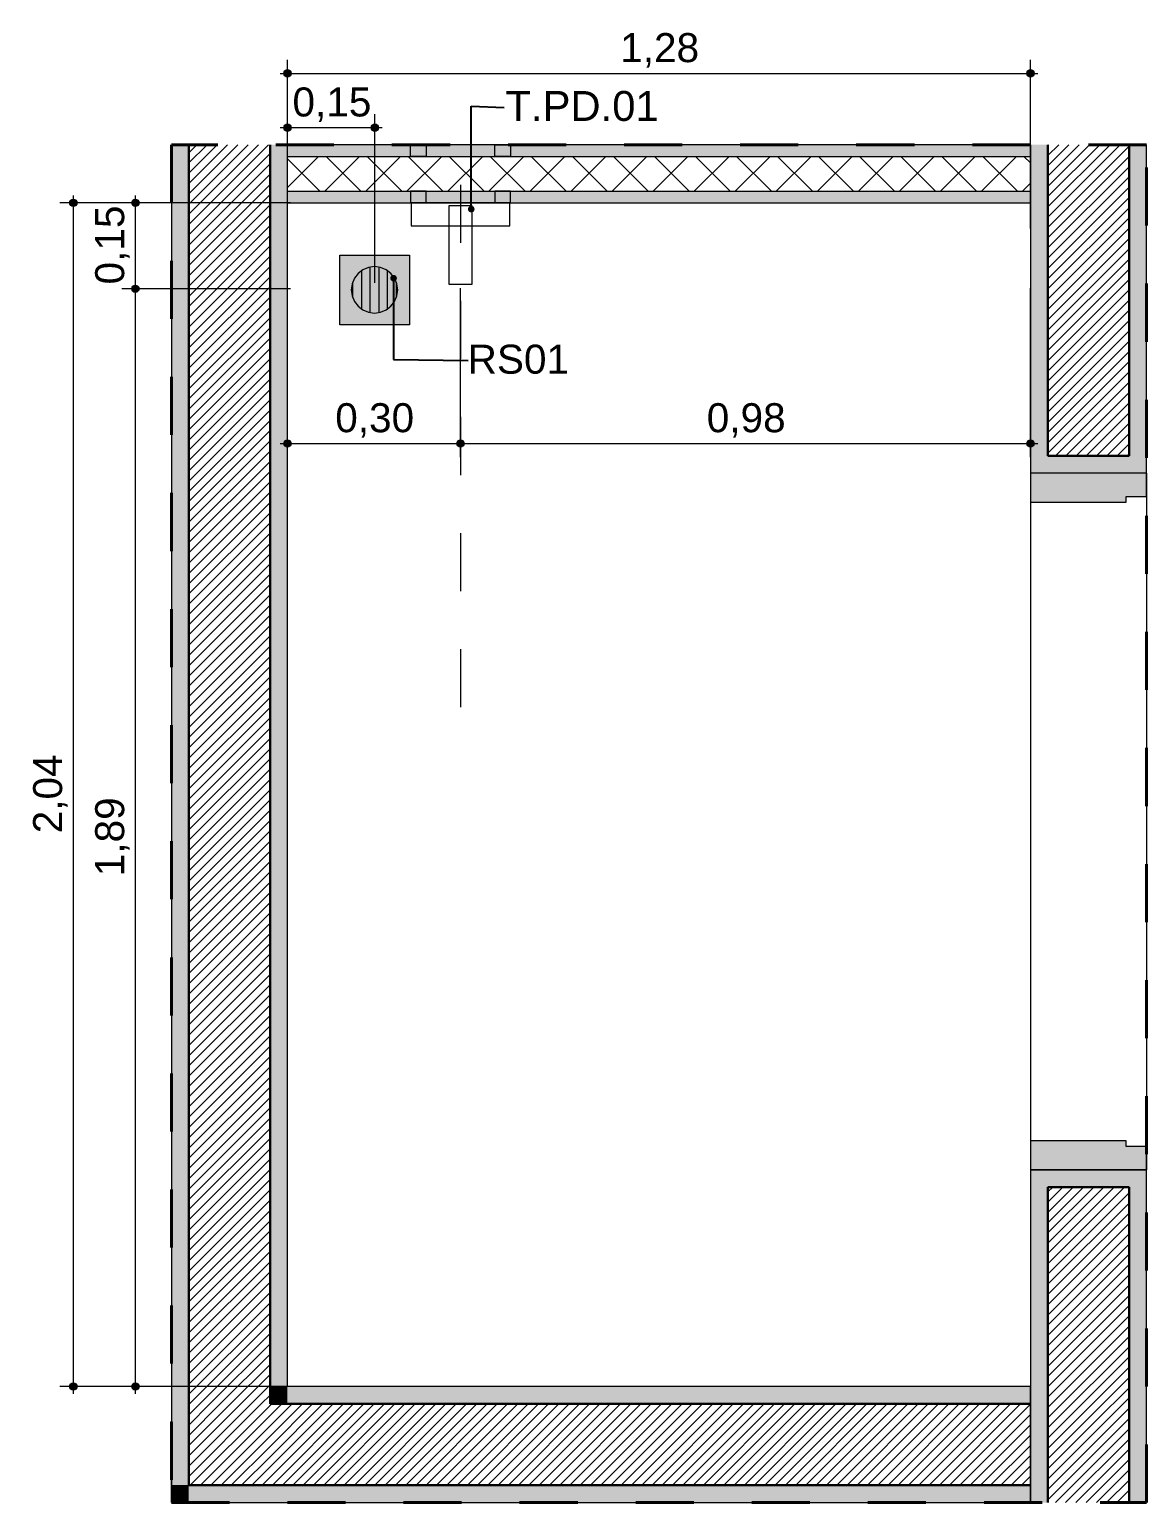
# Model space of a CAD drawing. Header units: metres. Extents: x -1.4 to 64, y -2.2 to 1.7.
# Drawn here: x 22.477 to 24.401, y -2.152 to 0.386 of the extents above; entities that cross this region are included whole.
import ezdxf

# ---------------------------------------------------------------- set-up
doc = ezdxf.new("R2010")
doc.units = ezdxf.units.M
doc.header["$MEASUREMENT"] = 0
doc.linetypes.add('Dashed', pattern=[0.035, 0.0225, -0.0125])
for name, color, linetype, lineweight in [('0_Caneta_No__1', 7, 'Continuous', 40), ('LOUCAS-METAIS.ARQ_Caneta_No__241', 7, 'Continuous', 13), ('NOTAS-DETALHAMENTO.EXEC_Caneta_No__1', 7, 'Continuous', 40), ('NOTAS-DETALHAMENTO.EXEC_Caneta_No__241', 7, 'Continuous', 13), ('PAREDE CONSTRUIR_Caneta_No__241', 7, 'Continuous', 13), ('PAREDE CONSTRUIR_Caneta_No__255', 255, 'Continuous', 0), ('PAREDE CONSTRUIR_Caneta_No__3', 7, 'Continuous', 30), ('PAREDE CONSTRUIR_Caneta_No__83', 84, 'Continuous', 0), ('PAREDE CONSTRUIR_Caneta_No__91', 255, 'Continuous', 0)]:
    doc.layers.add(name, color=color, linetype=linetype, lineweight=lineweight)
for name, color, linetype, lineweight, true_color in [('0_Caneta_No__167', 7, 'Continuous', 0, 0x0035d5), ('0_Caneta_No__25', 7, 'Continuous', 13, 0x982312), ('EIXO HIDRÁULICO - Executivo.EXEC_Caneta_No__167', 7, 'Continuous', 0, 0x0035d5), ('PAREDE CONSTRUIR_Caneta_No__9', 7, 'Continuous', 9, 0x020202), ('RALO_Caneta_No__19', 7, 'Continuous', 0, 0xe9e9e9), ('RALO_Caneta_No__96', 7, 'Continuous', 0, 0xb6b6b6)]:
    doc.layers.add(name, color=color, linetype=linetype, lineweight=lineweight, true_color=true_color)
doc.styles.add('GENERATED_STYLE_1', font='arial.ttf')
doc.dimstyles.new('GENERATED_STYLE__1', dxfattribs={"dimtxt": 0.05, "dimasz": 0.02375, "dimexe": 0.18, "dimexo": 0.267183, "dimgap": 0, "dimtad": 1, "dimzin": 0, "dimdsep": 46, "dimtxsty": 'GENERATED_STYLE_1', "dimblk": 'ARROWHEAD_11', "dimblk1": 'ARROWHEAD_11', "dimblk2": 'ARROWHEAD_11', "dimcen": 0.09, "dimclrd": 256, "dimclre": 256, "dimclrt": 256, "dimadec": 0, "dimazin": 0, "dimtfac": 1, "dimtdec": 4, "dimtmove": 0, "dimatfit": 3, "dimfxl": 0, "dimtolj": 1, "dimtzin": 0, "dimarcsym": 0})
doc.dimstyles.new('GENERATED_STYLE__2', dxfattribs={"dimtxt": 0.05, "dimasz": 0.02375, "dimexe": 0.18, "dimexo": 0.267183, "dimgap": 0, "dimtad": 1, "dimtih": 1, "dimtoh": 1, "dimzin": 0, "dimdsep": 46, "dimtxsty": 'GENERATED_STYLE_1', "dimblk": 'ARROWHEAD_11', "dimblk1": 'ARROWHEAD_11', "dimblk2": 'ARROWHEAD_11', "dimcen": 0.09, "dimclrd": 256, "dimclre": 256, "dimclrt": 256, "dimadec": 0, "dimazin": 0, "dimtfac": 1, "dimtdec": 4, "dimtmove": 0, "dimatfit": 3, "dimfxl": 0, "dimtolj": 1, "dimtzin": 0, "dimarcsym": 0})
doc.dimstyles.new('GENERATED_STYLE__3', dxfattribs={"dimtxt": 0.05, "dimasz": 0.02375, "dimexe": 0.18, "dimexo": 0.267183, "dimgap": 0, "dimtad": 1, "dimtih": 1, "dimtoh": 1, "dimzin": 0, "dimdsep": 46, "dimtxsty": 'GENERATED_STYLE_1', "dimblk": 'ARROWHEAD_11', "dimblk1": 'ARROWHEAD_11', "dimblk2": 'ARROWHEAD_11', "dimcen": 0.09, "dimclrd": 256, "dimclre": 256, "dimclrt": 256, "dimadec": 0, "dimazin": 0, "dimtfac": 1, "dimtdec": 4, "dimtmove": 0, "dimatfit": 3, "dimfxl": 0, "dimtolj": 1, "dimtzin": 0, "dimarcsym": 0})
doc.dimstyles.new('GENERATED_STYLE__4', dxfattribs={"dimtxt": 0.18, "dimasz": 0.0228, "dimexe": 0.18, "dimexo": 0.0625, "dimgap": 0, "dimtad": 0, "dimtih": 1, "dimtoh": 1, "dimdec": 4, "dimzin": 0, "dimdsep": 46, "dimcen": 0.09, "dimadec": 0, "dimazin": 0, "dimtfac": 1, "dimtdec": 4, "dimtmove": 0, "dimatfit": 3, "dimldrblk": 'ARROWHEAD_11', "dimfxl": 0, "dimtolj": 1, "dimtzin": 0, "dimarcsym": 0})
pattern_1 = [(45, (23.971461, -0.674703), (-0.008838835, 0.008838835), [])]

# ---------------------------------------------------------------- blocks, each defined once
blk = doc.blocks.new('*D74', base_point=(23.9715, -0.6747))
at = {"layer": '0_Caneta_No__167', "linetype": 'Continuous', "lineweight": 0, "true_color": 0x0035d5}
for points in [[(22.9152, -0.3272), (22.9157, -0.3295), (22.917, -0.3316), (22.9191, -0.3329), (22.9215, -0.3334), (22.9239, -0.3329), (22.9259, -0.3316), (22.9272, -0.3295), (22.9277, -0.3272), (22.9272, -0.3248), (22.9259, -0.3227), (22.9239, -0.3214), (22.9215, -0.3209), (22.9191, -0.3214), (22.917, -0.3227), (22.9157, -0.3248)], [(23.2133, -0.3272), (23.2138, -0.3295), (23.2151, -0.3316), (23.2171, -0.3329), (23.2195, -0.3334), (23.2219, -0.3329), (23.2239, -0.3316), (23.2253, -0.3295), (23.2258, -0.3272), (23.2253, -0.3248), (23.2239, -0.3227), (23.2219, -0.3214), (23.2195, -0.3209), (23.2171, -0.3214), (23.2151, -0.3227), (23.2138, -0.3248)]]:
    blk.add_hatch(color=162, dxfattribs=at).paths.add_polyline_path(points)
at = {"layer": '0_Caneta_No__167', "color": 162, "linetype": 'Continuous', "lineweight": 0, "true_color": 0x0035d5}
for p, q in [((22.9215, -0.3209), (22.9215, -0.06)), ((23.2195, -0.3209), (23.2195, -0.06)), ((22.909, -0.3272), (22.9152, -0.3272)), ((22.9277, -0.3272), (23.2133, -0.3272)), ((22.9215, -0.3506), (22.9215, -0.3334)), ((23.2195, -0.3506), (23.2195, -0.3334))]:
    blk.add_line(p, q, dxfattribs=at)
for centre in [(22.9215, -0.3272), (23.2195, -0.3272)]:
    blk.add_circle(centre, 0.00625, dxfattribs=at)
at = {"layer": '0_Caneta_No__167', "color": 162, "lineweight": 0, "true_color": 0x0035d5, "insert": (23.0038, -0.3172), "char_height": 0.05, "attachment_point": 7, "style": 'GENERATED_STYLE_1'}
blk.add_mtext('\\A1;{\\pql;\\fArial|b0|i0|c0|p0;\\W1.000000;0,30}', dxfattribs=at)
blk = doc.blocks.new('ARROWHEAD_11')
at = {"color": 0, "linetype": 'Continuous', "lineweight": 0}
blk.add_line((0, 0), (-1, 0), dxfattribs=at)
at = {"color": 0, "linetype": 'Continuous', "lineweight": 0, "const_width": 0.25, "flags": 128}
blk.add_lwpolyline([(-0.125, 0, 1), (0.125, 0, 1)], format="xyb", close=True, dxfattribs=at)
blk = doc.blocks.new('*D75', base_point=(23.9715, -0.6747))
at = {"layer": '0_Caneta_No__167', "linetype": 'Continuous', "lineweight": 0, "true_color": 0x0035d5}
for points in [[(23.2133, -0.3272), (23.2138, -0.3295), (23.2151, -0.3316), (23.2171, -0.3329), (23.2195, -0.3334), (23.2219, -0.3329), (23.2239, -0.3316), (23.2253, -0.3295), (23.2258, -0.3272), (23.2253, -0.3248), (23.2239, -0.3227), (23.2219, -0.3214), (23.2195, -0.3209), (23.2171, -0.3214), (23.2151, -0.3227), (23.2138, -0.3248)], [(24.1952, -0.3272), (24.1957, -0.3295), (24.197, -0.3316), (24.1991, -0.3329), (24.2015, -0.3334), (24.2039, -0.3329), (24.2059, -0.3316), (24.2072, -0.3295), (24.2077, -0.3272), (24.2072, -0.3248), (24.2059, -0.3227), (24.2039, -0.3214), (24.2015, -0.3209), (24.1991, -0.3214), (24.197, -0.3227), (24.1957, -0.3248)]]:
    blk.add_hatch(color=162, dxfattribs=at).paths.add_polyline_path(points)
at = {"layer": '0_Caneta_No__167', "color": 162, "linetype": 'Continuous', "lineweight": 0, "true_color": 0x0035d5}
for p, q in [((23.2195, -0.3209), (23.2195, -0.06)), ((24.2015, -0.3209), (24.2015, -0.06)), ((23.2258, -0.3272), (24.1952, -0.3272)), ((24.2077, -0.3272), (24.214, -0.3272)), ((23.2195, -0.3506), (23.2195, -0.3334)), ((24.2015, -0.3506), (24.2015, -0.3334))]:
    blk.add_line(p, q, dxfattribs=at)
for centre in [(23.2195, -0.3272), (24.2015, -0.3272)]:
    blk.add_circle(centre, 0.00625, dxfattribs=at)
at = {"layer": '0_Caneta_No__167', "color": 162, "lineweight": 0, "true_color": 0x0035d5, "insert": (23.6438, -0.3172), "char_height": 0.05, "attachment_point": 7, "style": 'GENERATED_STYLE_1'}
blk.add_mtext('\\A1;{\\pql;\\fArial|b0|i0|c0|p0;\\W1.000000;0,98}', dxfattribs=at)
blk = doc.blocks.new('*D76', base_point=(23.9715, -0.6747))
at = {"layer": '0_Caneta_No__25', "linetype": 'Continuous', "lineweight": 13, "true_color": 0x982312}
for points in [[(22.6532, -0.0606), (22.6537, -0.063), (22.6551, -0.065), (22.6571, -0.0663), (22.6595, -0.0668), (22.6619, -0.0663), (22.6639, -0.065), (22.6653, -0.063), (22.6657, -0.0606), (22.6653, -0.0582), (22.6639, -0.0561), (22.6619, -0.0548), (22.6595, -0.0543), (22.6571, -0.0548), (22.6551, -0.0561), (22.6537, -0.0582)], [(22.6532, -1.9519), (22.6537, -1.9542), (22.6551, -1.9563), (22.6571, -1.9576), (22.6595, -1.9581), (22.6619, -1.9576), (22.6639, -1.9563), (22.6653, -1.9542), (22.6657, -1.9519), (22.6653, -1.9495), (22.6639, -1.9474), (22.6619, -1.9461), (22.6595, -1.9456), (22.6571, -1.9461), (22.6551, -1.9474), (22.6537, -1.9495)]]:
    blk.add_hatch(color=24, dxfattribs=at).paths.add_polyline_path(points)
at = {"layer": '0_Caneta_No__25', "color": 24, "linetype": 'Continuous', "lineweight": 13, "true_color": 0x982312}
for p, q in [((22.6532, -0.0606), (22.6361, -0.0606)), ((22.6595, -1.9456), (22.6595, -0.0668)), ((22.9267, -0.0606), (22.6657, -0.0606)), ((22.6532, -1.9519), (22.6361, -1.9519)), ((22.9267, -1.9519), (22.6657, -1.9519)), ((22.6595, -1.9644), (22.6595, -1.9581))]:
    blk.add_line(p, q, dxfattribs=at)
for centre in [(22.6595, -0.0606), (22.6595, -1.9519)]:
    blk.add_circle(centre, 0.00625, dxfattribs=at)
at = {"layer": '0_Caneta_No__25', "color": 24, "lineweight": 13, "true_color": 0x982312, "insert": (22.6495, -1.0729), "char_height": 0.05, "attachment_point": 7, "rotation": 90, "style": 'GENERATED_STYLE_1'}
blk.add_mtext('\\A1;{\\pql;\\fArial|b0|i0|c0|p0;\\W1.000000;1,89}', dxfattribs=at)
blk = doc.blocks.new('*D77', base_point=(23.9715, -0.6747))
at = {"layer": '0_Caneta_No__25', "linetype": 'Continuous', "lineweight": 13, "true_color": 0x982312}
for points in [[(22.6532, 0.0874), (22.6537, 0.085), (22.6551, 0.083), (22.6571, 0.0817), (22.6595, 0.0812), (22.6619, 0.0817), (22.6639, 0.083), (22.6653, 0.085), (22.6657, 0.0874), (22.6653, 0.0898), (22.6639, 0.0918), (22.6619, 0.0932), (22.6595, 0.0937), (22.6571, 0.0932), (22.6551, 0.0918), (22.6537, 0.0898)], [(22.6532, -0.0606), (22.6537, -0.063), (22.6551, -0.065), (22.6571, -0.0663), (22.6595, -0.0668), (22.6619, -0.0663), (22.6639, -0.065), (22.6653, -0.063), (22.6657, -0.0606), (22.6653, -0.0582), (22.6639, -0.0561), (22.6619, -0.0548), (22.6595, -0.0543), (22.6571, -0.0548), (22.6551, -0.0561), (22.6537, -0.0582)]]:
    blk.add_hatch(color=24, dxfattribs=at).paths.add_polyline_path(points)
at = {"layer": '0_Caneta_No__25', "color": 24, "linetype": 'Continuous', "lineweight": 13, "true_color": 0x982312}
for p, q in [((22.6532, 0.0874), (22.6361, 0.0874)), ((22.6595, 0.0937), (22.6595, 0.0999)), ((22.6595, -0.0543), (22.6595, 0.0812)), ((22.9267, 0.0874), (22.6657, 0.0874)), ((22.6532, -0.0606), (22.6361, -0.0606)), ((22.9267, -0.0606), (22.6657, -0.0606))]:
    blk.add_line(p, q, dxfattribs=at)
for centre in [(22.6595, 0.0874), (22.6595, -0.0606)]:
    blk.add_circle(centre, 0.00625, dxfattribs=at)
at = {"layer": '0_Caneta_No__25', "color": 24, "lineweight": 13, "true_color": 0x982312, "insert": (22.6495, -0.0533), "char_height": 0.05, "attachment_point": 7, "rotation": 90, "style": 'GENERATED_STYLE_1'}
blk.add_mtext('\\A1;{\\pql;\\fArial|b0|i0|c0|p0;\\W1.000000;0,15}', dxfattribs=at)
blk = doc.blocks.new('*D78', base_point=(23.9715, -0.6747))
at = {"layer": '0_Caneta_No__25', "linetype": 'Continuous', "lineweight": 13, "true_color": 0x982312}
for points in [[(22.5464, 0.0874), (22.5469, 0.085), (22.5482, 0.083), (22.5502, 0.0817), (22.5526, 0.0812), (22.555, 0.0817), (22.5571, 0.083), (22.5584, 0.085), (22.5589, 0.0874), (22.5584, 0.0898), (22.5571, 0.0918), (22.555, 0.0932), (22.5526, 0.0937), (22.5502, 0.0932), (22.5482, 0.0918), (22.5469, 0.0898)], [(22.5464, -1.9519), (22.5469, -1.9542), (22.5482, -1.9563), (22.5502, -1.9576), (22.5526, -1.9581), (22.555, -1.9576), (22.5571, -1.9563), (22.5584, -1.9542), (22.5589, -1.9519), (22.5584, -1.9495), (22.5571, -1.9474), (22.555, -1.9461), (22.5526, -1.9456), (22.5502, -1.9461), (22.5482, -1.9474), (22.5469, -1.9495)]]:
    blk.add_hatch(color=24, dxfattribs=at).paths.add_polyline_path(points)
at = {"layer": '0_Caneta_No__25', "color": 24, "linetype": 'Continuous', "lineweight": 13, "true_color": 0x982312}
for p, q in [((22.5464, 0.0874), (22.5292, 0.0874)), ((22.5526, 0.0937), (22.5526, 0.0999)), ((22.5526, -1.9456), (22.5526, 0.0812)), ((22.8198, 0.0874), (22.5589, 0.0874)), ((22.5464, -1.9519), (22.5292, -1.9519)), ((22.8198, -1.9519), (22.5589, -1.9519)), ((22.5526, -1.9644), (22.5526, -1.9581))]:
    blk.add_line(p, q, dxfattribs=at)
for centre in [(22.5526, 0.0874), (22.5526, -1.9519)]:
    blk.add_circle(centre, 0.00625, dxfattribs=at)
at = {"layer": '0_Caneta_No__25', "color": 24, "lineweight": 13, "true_color": 0x982312, "insert": (22.5426, -0.9989), "char_height": 0.05, "attachment_point": 7, "rotation": 90, "style": 'GENERATED_STYLE_1'}
blk.add_mtext('\\A1;{\\pql;\\fArial|b0|i0|c0|p0;\\W1.000000;2,04}', dxfattribs=at)
blk = doc.blocks.new('*D79', base_point=(23.9715, -0.6747))
at = {"layer": '0_Caneta_No__25', "linetype": 'Continuous', "lineweight": 13, "true_color": 0x982312}
for points in [[(22.9152, 0.3104), (22.9157, 0.308), (22.917, 0.3059), (22.9191, 0.3046), (22.9215, 0.3041), (22.9239, 0.3046), (22.9259, 0.3059), (22.9272, 0.308), (22.9277, 0.3104), (22.9272, 0.3128), (22.9259, 0.3148), (22.9239, 0.3161), (22.9215, 0.3166), (22.9191, 0.3161), (22.917, 0.3148), (22.9157, 0.3128)], [(24.1952, 0.3104), (24.1957, 0.308), (24.197, 0.3059), (24.1991, 0.3046), (24.2015, 0.3041), (24.2039, 0.3046), (24.2059, 0.3059), (24.2072, 0.308), (24.2077, 0.3104), (24.2072, 0.3128), (24.2059, 0.3148), (24.2039, 0.3161), (24.2015, 0.3166), (24.1991, 0.3161), (24.197, 0.3148), (24.1957, 0.3128)]]:
    blk.add_hatch(color=24, dxfattribs=at).paths.add_polyline_path(points)
at = {"layer": '0_Caneta_No__25', "color": 24, "linetype": 'Continuous', "lineweight": 13, "true_color": 0x982312}
for p, q in [((22.9215, 0.3166), (22.9215, 0.3338)), ((24.2015, 0.3166), (24.2015, 0.3338)), ((22.909, 0.3104), (22.9152, 0.3104)), ((22.9277, 0.3104), (24.1952, 0.3104)), ((24.2077, 0.3104), (24.214, 0.3104)), ((22.9215, 0.0432), (22.9215, 0.3041)), ((24.2015, 0.0432), (24.2015, 0.3041))]:
    blk.add_line(p, q, dxfattribs=at)
for centre in [(22.9215, 0.3104), (24.2015, 0.3104)]:
    blk.add_circle(centre, 0.00625, dxfattribs=at)
at = {"layer": '0_Caneta_No__25', "color": 24, "lineweight": 13, "true_color": 0x982312, "insert": (23.4947, 0.3204), "char_height": 0.05, "attachment_point": 7, "style": 'GENERATED_STYLE_1'}
blk.add_mtext('\\A1;{\\pql;\\fArial|b0|i0|c0|p0;\\W1.000000;1,28}', dxfattribs=at)
blk = doc.blocks.new('*D80', base_point=(23.9715, -0.6747))
at = {"layer": '0_Caneta_No__25', "linetype": 'Continuous', "lineweight": 13, "true_color": 0x982312}
for points in [[(22.9152, 0.2168), (22.9157, 0.2145), (22.917, 0.2124), (22.9191, 0.2111), (22.9215, 0.2106), (22.9239, 0.2111), (22.9259, 0.2124), (22.9272, 0.2145), (22.9277, 0.2168), (22.9272, 0.2192), (22.9259, 0.2213), (22.9239, 0.2226), (22.9215, 0.2231), (22.9191, 0.2226), (22.917, 0.2213), (22.9157, 0.2192)], [(23.0659, 0.2168), (23.0664, 0.2145), (23.0677, 0.2124), (23.0698, 0.2111), (23.0721, 0.2106), (23.0745, 0.2111), (23.0766, 0.2124), (23.0779, 0.2145), (23.0784, 0.2168), (23.0779, 0.2192), (23.0766, 0.2213), (23.0745, 0.2226), (23.0721, 0.2231), (23.0698, 0.2226), (23.0677, 0.2213), (23.0664, 0.2192)]]:
    blk.add_hatch(color=24, dxfattribs=at).paths.add_polyline_path(points)
at = {"layer": '0_Caneta_No__25', "color": 24, "linetype": 'Continuous', "lineweight": 13, "true_color": 0x982312}
for p, q in [((22.9215, 0.2231), (22.9215, 0.2403)), ((23.0721, 0.2231), (23.0721, 0.2403)), ((22.909, 0.2168), (22.9152, 0.2168)), ((22.9215, -0.0503), (22.9215, 0.2106)), ((22.9277, 0.2168), (23.0659, 0.2168)), ((23.0721, -0.0503), (23.0721, 0.2106)), ((23.0784, 0.2168), (23.0846, 0.2168))]:
    blk.add_line(p, q, dxfattribs=at)
for centre in [(22.9215, 0.2168), (23.0721, 0.2168)]:
    blk.add_circle(centre, 0.00625, dxfattribs=at)
at = {"layer": '0_Caneta_No__25', "color": 24, "lineweight": 13, "true_color": 0x982312, "insert": (22.9301, 0.2268), "char_height": 0.05, "attachment_point": 7, "style": 'GENERATED_STYLE_1'}
blk.add_mtext('\\A1;{\\pql;\\fArial|b0|i0|c0|p0;\\W1.000000;0,15}', dxfattribs=at)

msp = doc.modelspace()

# ---------------------------------------------------------------- hatches: boundary and pattern name
at = {"layer": 'PAREDE CONSTRUIR_Caneta_No__241', "linetype": 'Continuous', "lineweight": 13}
h = msp.add_hatch(dxfattribs=at)
h.set_pattern_fill('common_brick_0006', style=0, pattern_type=2)
h.set_pattern_definition(pattern_1)
h.paths.add_polyline_path([(22.8915, 0.1874), (22.7515, 0.1874), (22.7515, -1.9819), (22.8915, -1.9819)])
h = msp.add_hatch(dxfattribs=at)
h.set_pattern_fill('common_brick_0006', style=0, pattern_type=2)
h.set_pattern_definition(pattern_1)
h.paths.add_polyline_path([(24.3715, 0.1874), (24.2315, 0.1874), (24.2315, -0.3485), (24.3715, -0.3485)])
h = msp.add_hatch(dxfattribs=at)
h.set_pattern_fill('common_brick_0006', style=0, pattern_type=2)
h.set_pattern_definition(pattern_1)
h.paths.add_polyline_path([(24.2315, -2.0118), (24.3715, -2.0118), (24.3715, -1.6085), (24.2315, -1.6085)])
h = msp.add_hatch(dxfattribs=at)
h.set_pattern_fill('common_brick_0006', style=0, pattern_type=2)
h.set_pattern_definition(pattern_1)
h.paths.add_polyline_path([(22.8915, -1.9819), (22.7515, -1.9819), (22.7515, -2.1219)])
h = msp.add_hatch(dxfattribs=at)
h.set_pattern_fill('common_brick_0006', style=0, pattern_type=2)
h.set_pattern_definition(pattern_1)
h.paths.add_polyline_path([(22.8915, -1.9819), (22.7515, -2.1219), (22.8915, -2.1219)])
h = msp.add_hatch(dxfattribs=at)
h.set_pattern_fill('common_brick_0006', style=0, pattern_type=2)
h.set_pattern_definition(pattern_1)
h.paths.add_polyline_path([(22.8915, -2.1219), (24.2015, -2.1219), (24.2015, -1.9819), (22.8915, -1.9819)])
h = msp.add_hatch(dxfattribs=at)
h.set_pattern_fill('common_brick_0006', style=0, pattern_type=2)
h.set_pattern_definition(pattern_1)
h.paths.add_polyline_path([(24.2315, -2.1519), (24.3715, -2.1519), (24.3715, -2.0118), (24.2315, -2.0118)])
at = {"layer": 'PAREDE CONSTRUIR_Caneta_No__255', "linetype": 'Continuous', "lineweight": 0}
for points in [[(22.9215, 0.1874), (22.9215, 0.1674), (24.2015, 0.1674), (24.2015, 0.1874)], [(22.9215, 0.0874), (24.2015, 0.0874), (24.2015, 0.1074), (22.9215, 0.1074)]]:
    msp.add_hatch(color=255, dxfattribs=at).paths.add_polyline_path(points)
at = {"layer": 'PAREDE CONSTRUIR_Caneta_No__83', "linetype": 'Continuous', "lineweight": 0}
h = msp.add_hatch(dxfattribs=at)
h.set_pattern_fill('Placomur_0006', color=84, style=0, pattern_type=2)
h.set_pattern_definition([(45, (23.97146, -0.674703), (-0.0353553, 0.0353553), []), (135, (23.97146, -0.674703), (0.0353553, 0.0353553), [])])
h.paths.add_polyline_path([(22.9215, 0.1074), (24.2015, 0.1074), (24.2015, 0.1674), (22.9215, 0.1674)])
at = {"layer": 'PAREDE CONSTRUIR_Caneta_No__91', "linetype": 'Continuous', "lineweight": 0}
for points in [[(22.7215, 0.1874), (22.7215, -2.1219), (22.7515, -2.1219), (22.7515, 0.1874)], [(22.8915, 0.1874), (22.8915, -1.9519), (22.9215, -1.9519), (22.9215, 0.1874)], [(24.2315, 0.1874), (24.2015, 0.1874), (24.2015, -0.3785), (24.2315, -0.3785)], [(24.3715, -0.3485), (24.4015, -0.3785), (24.4015, 0.1874), (24.3715, 0.1874)], [(24.3715, -0.3485), (24.2315, -0.3485), (24.2315, -0.3785), (24.4015, -0.3785)], [(24.4015, -0.3785), (24.2015, -0.3785), (24.2015, -0.4285), (24.3665, -0.4285), (24.3665, -0.4185), (24.4015, -0.4185)], [(24.3665, -1.5285), (24.2015, -1.5285), (24.2015, -1.5785), (24.4015, -1.5785), (24.4015, -1.5385), (24.3665, -1.5385)], [(24.2015, -2.0118), (24.2315, -2.0118), (24.2315, -1.5785), (24.2015, -1.5785)], [(24.2315, -1.6085), (24.3715, -1.6085), (24.4015, -1.5785), (24.2315, -1.5785)], [(24.3715, -1.6085), (24.3715, -2.0118), (24.4015, -2.0118), (24.4015, -1.5785)], [(22.9215, -1.9519), (22.8915, -1.9519), (22.8915, -1.9819)], [(22.9215, -1.9519), (22.8915, -1.9819), (22.9215, -1.9819)], [(22.9215, -1.9819), (24.2015, -1.9819), (24.2015, -1.9519), (22.9215, -1.9519)], [(24.2015, -2.0118), (24.2015, -2.1519), (24.2315, -2.1519), (24.2315, -2.0118)], [(24.3715, -2.1519), (24.4015, -2.1519), (24.4015, -2.0118), (24.3715, -2.0118)], [(22.7215, -2.1219), (22.7215, -2.1519), (22.7515, -2.1219)], [(22.7215, -2.1519), (22.7515, -2.1519), (22.7515, -2.1219)], [(22.7515, -2.1519), (24.2015, -2.1519), (24.2015, -2.1219), (22.7515, -2.1219)]]:
    msp.add_hatch(color=255, dxfattribs=at).paths.add_polyline_path(points)
at = {"layer": 'RALO_Caneta_No__19', "linetype": 'Continuous', "lineweight": 0, "true_color": 0xe9e9e9}
h = msp.add_hatch(color=254, dxfattribs=at)
h.paths.add_polyline_path([(23.1315, -0.1226), (23.1315, -0.0026), (23.0115, -0.0026), (23.0115, -0.1226)])
h.paths.add_polyline_path([(23.0715, -0.0226), (23.0818, -0.0239), (23.0915, -0.0279), (23.0997, -0.0343), (23.1061, -0.0426), (23.1101, -0.0522), (23.1115, -0.0626), (23.1101, -0.0729), (23.1061, -0.0826), (23.0997, -0.0909), (23.0915, -0.0972), (23.0818, -0.1012), (23.0715, -0.1026), (23.0611, -0.1012), (23.0515, -0.0972), (23.0432, -0.0909), (23.0368, -0.0826), (23.0328, -0.0729), (23.0315, -0.0626), (23.0328, -0.0522), (23.0368, -0.0426), (23.0432, -0.0343), (23.0515, -0.0279), (23.0611, -0.0239)], flags=0)
for points in [[(23.064, -0.1016), (23.064, -0.0236), (23.0611, -0.0239), (23.0515, -0.0279), (23.049, -0.0298), (23.049, -0.0953), (23.0515, -0.0972), (23.0611, -0.1012)], [(23.079, -0.1016), (23.079, -0.0236), (23.0715, -0.0226), (23.064, -0.0236), (23.064, -0.1016), (23.0715, -0.1026)], [(23.0818, -0.1012), (23.0915, -0.0972), (23.094, -0.0953), (23.094, -0.0298), (23.0915, -0.0279), (23.0818, -0.0239), (23.079, -0.0236), (23.079, -0.1016)], [(23.034, -0.0495), (23.0328, -0.0522), (23.0315, -0.0626), (23.0328, -0.0729), (23.034, -0.0757)], [(23.049, -0.0953), (23.049, -0.0298), (23.0432, -0.0343), (23.0368, -0.0426), (23.034, -0.0495), (23.034, -0.0757), (23.0368, -0.0826), (23.0432, -0.0909)], [(23.0997, -0.0909), (23.1061, -0.0826), (23.109, -0.0757), (23.109, -0.0495), (23.1061, -0.0426), (23.0997, -0.0343), (23.094, -0.0298), (23.094, -0.0953)], [(23.109, -0.0757), (23.1101, -0.0729), (23.1115, -0.0626), (23.1101, -0.0522), (23.109, -0.0495)]]:
    msp.add_hatch(color=254, dxfattribs=at).paths.add_polyline_path(points)

# ---------------------------------------------------------------- linework, layer by layer
at = {"layer": '0_Caneta_No__1', "color": 7, "linetype": 'Dashed', "lineweight": 40}
msp.add_lwpolyline([(22.7215, -2.1519), (24.4015, -2.1519), (24.4015, 0.1874), (22.7215, 0.1874)], close=True, dxfattribs=at)
at = {"layer": 'EIXO HIDRÁULICO - Executivo.EXEC_Caneta_No__167', "color": 162, "linetype": 'Dashed', "lineweight": 0, "true_color": 0x0035d5}
msp.add_line((23.2195, 0.1184), (23.2195, -0.8311), dxfattribs=at)
at = {"layer": 'LOUCAS-METAIS.ARQ_Caneta_No__241', "color": 7, "linetype": 'Continuous', "lineweight": 13}
for points in [[(23.1335, 0.1874), (23.1605, 0.1874)], [(23.1605, 0.1874), (23.1605, 0.1674), (23.1335, 0.1674), (23.1335, 0.1874)], [(23.3045, 0.1874), (23.1345, 0.1874)], [(23.2785, 0.1874), (23.3055, 0.1874)], [(23.3055, 0.1874), (23.3055, 0.1674), (23.2785, 0.1674), (23.2785, 0.1874)]]:
    msp.add_lwpolyline(points, dxfattribs=at)
for points in [[(23.1335, 0.0874), (23.1605, 0.0874), (23.1605, 0.1074), (23.1335, 0.1074)], [(23.2785, 0.0874), (23.3055, 0.0874), (23.3055, 0.1074), (23.2785, 0.1074)], [(23.1345, 0.0474), (23.3045, 0.0474), (23.3045, 0.0874), (23.1345, 0.0874)], [(23.1995, -0.0526), (23.2395, -0.0526), (23.2395, 0.0824), (23.1995, 0.0824)]]:
    msp.add_lwpolyline(points, close=True, dxfattribs=at)
at = {"layer": 'PAREDE CONSTRUIR_Caneta_No__241', "color": 7, "linetype": 'Continuous', "lineweight": 13}
for p, q in [((22.9215, 0.1674), (24.2015, 0.1674)), ((22.9215, 0.1074), (24.2015, 0.1074)), ((24.2315, -0.3785), (24.2015, -0.3785)), ((24.4015, -0.3785), (24.2015, -0.3785)), ((24.2015, -0.3785), (24.2015, -0.4285)), ((24.2315, -0.3785), (24.2015, -0.3785)), ((24.2315, -0.3785), (24.2015, -0.3785)), ((24.3715, -0.3785), (24.2315, -0.3785)), ((24.3715, -0.3785), (24.2315, -0.3785)), ((24.3715, -0.3785), (24.2315, -0.3785)), ((24.3715, -0.3785), (24.2315, -0.3785)), ((24.3715, -0.3785), (24.2315, -0.3785)), ((24.3715, -0.3785), (24.2315, -0.3785)), ((24.4015, -0.3785), (24.3715, -0.3785)), ((24.4015, -0.3785), (24.3715, -0.3785)), ((24.4015, -0.3785), (24.3715, -0.3785)), ((24.4015, -0.3785), (24.3715, -0.3785)), ((24.4015, -0.3785), (24.3715, -0.3785)), ((24.4015, -0.3785), (24.3715, -0.3785)), ((24.4015, -0.4185), (24.4015, -0.3785)), ((24.2015, -0.4285), (24.3665, -0.4285)), ((24.3665, -0.4285), (24.3665, -0.4185)), ((24.3665, -0.4185), (24.4015, -0.4185)), ((24.4015, -0.4185), (24.4015, -0.4535)), ((24.4015, -1.5385), (24.4015, -1.5035)), ((24.3665, -1.5285), (24.2015, -1.5285)), ((24.2015, -1.5285), (24.2015, -1.5785)), ((24.3665, -1.5385), (24.3665, -1.5285)), ((24.4015, -1.5385), (24.3665, -1.5385)), ((24.4015, -1.5785), (24.4015, -1.5385)), ((24.2315, -1.5785), (24.2015, -1.5785)), ((24.2015, -1.5785), (24.4015, -1.5785)), ((24.2315, -1.5785), (24.2015, -1.5785)), ((24.2315, -1.5785), (24.2015, -1.5785)), ((24.3715, -1.5785), (24.2315, -1.5785)), ((24.3715, -1.5785), (24.2315, -1.5785)), ((24.3715, -1.5785), (24.2315, -1.5785)), ((24.3715, -1.5785), (24.2315, -1.5785)), ((24.3715, -1.5785), (24.2315, -1.5785)), ((24.3715, -1.5785), (24.2315, -1.5785)), ((24.4015, -1.5785), (24.3715, -1.5785)), ((24.4015, -1.5785), (24.3715, -1.5785)), ((24.4015, -1.5785), (24.3715, -1.5785)), ((24.4015, -1.5785), (24.3715, -1.5785)), ((24.4015, -1.5785), (24.3715, -1.5785)), ((24.4015, -1.5785), (24.3715, -1.5785))]:
    msp.add_line(p, q, dxfattribs=at)
for points in [[(22.7215, 0.1874), (22.7215, -2.1219)], [(24.2015, 0.1874), (22.9215, 0.1874)], [(22.9215, 0.1674), (22.9215, 0.1874)], [(22.9215, -1.9519), (22.9215, 0.1874)], [(24.2015, 0.1874), (24.2015, -0.3785)], [(24.2015, 0.1674), (24.2015, 0.1874)], [(24.4015, -0.3785), (24.4015, 0.1874)], [(22.9215, 0.1074), (22.9215, 0.1674)], [(24.2015, 0.1074), (24.2015, 0.1674)], [(22.9215, 0.0874), (22.9215, 0.1074)], [(24.2015, 0.0874), (24.2015, 0.1074)], [(22.9215, 0.0874), (24.2015, 0.0874)], [(24.2015, -1.5785), (24.2015, -2.0118)], [(24.4015, -2.0118), (24.4015, -1.5785)], [(24.2015, -1.9519), (22.9215, -1.9519)], [(24.2015, -1.9819), (24.2015, -1.9519)], [(24.2015, -2.1219), (24.2015, -1.9819)], [(22.7215, -2.0319), (22.7215, -2.0119)], [(24.2015, -2.0118), (24.2015, -2.1519)], [(24.2015, -2.0319), (24.2015, -2.0119)], [(24.2015, -2.0319), (24.2015, -2.0119)], [(24.4015, -2.1519), (24.4015, -2.0118)], [(22.7215, -2.0519), (22.7215, -2.0319)], [(22.7215, -2.1119), (22.7215, -2.0519)], [(24.2015, -2.0519), (24.2015, -2.0319)], [(24.2015, -2.0519), (24.2015, -2.0319)], [(24.2015, -2.1119), (24.2015, -2.0519)], [(24.2015, -2.1119), (24.2015, -2.0519)], [(22.7215, -2.1319), (22.7215, -2.1119)], [(22.7215, -2.1519), (22.7215, -2.1219)], [(24.2015, -2.1319), (24.2015, -2.1119)], [(24.2015, -2.1319), (24.2015, -2.1119)], [(24.2015, -2.1519), (24.2015, -2.1219)], [(22.7215, -2.1519), (22.7215, -2.1319)], [(22.7215, -2.1519), (24.2015, -2.1519)], [(24.2015, -2.1519), (24.2015, -2.1319)], [(24.2015, -2.1519), (24.2015, -2.1319)]]:
    msp.add_lwpolyline(points, dxfattribs=at)
for p in [(24.2015, -2.0319), (24.2015, -2.0519), (24.2015, -2.1119), (24.2015, -2.1319)]:
    msp.add_point(p, dxfattribs=at)
at = {"layer": 'PAREDE CONSTRUIR_Caneta_No__3', "color": 7, "linetype": 'Continuous', "lineweight": 30}
for p, q in [((22.7515, 0.1874), (22.7515, -1.9819)), ((22.8915, -1.9519), (22.8915, 0.1874)), ((24.2315, 0.1874), (24.2315, -0.3485)), ((24.3715, -0.3485), (24.3715, 0.1874)), ((24.3715, -0.3485), (24.2315, -0.3485)), ((24.2315, -1.6085), (24.2315, -2.0118)), ((24.3715, -1.6085), (24.2315, -1.6085)), ((24.3715, -2.0118), (24.3715, -1.6085)), ((22.8915, -1.9519), (22.8915, -1.9819)), ((22.8915, -1.9519), (22.8915, -1.9819)), ((22.7515, -1.9819), (22.7515, -2.1219)), ((22.7515, -1.9819), (22.7515, -2.1219)), ((24.2015, -1.9819), (22.8915, -1.9819)), ((24.2315, -2.0118), (24.2315, -2.1519)), ((24.3715, -2.1519), (24.3715, -2.0118)), ((22.7515, -2.1219), (22.8915, -2.1219)), ((22.8915, -2.1219), (24.2015, -2.1219))]:
    msp.add_line(p, q, dxfattribs=at)
at = {"layer": 'PAREDE CONSTRUIR_Caneta_No__9', "color": 18, "linetype": 'Continuous', "lineweight": 9, "true_color": 0x020202}
for p, q in [((24.2015, -0.3785), (24.2015, -1.5785)), ((24.4015, -0.3785), (24.4015, -1.5785))]:
    msp.add_line(p, q, dxfattribs=at)
at = {"layer": 'RALO_Caneta_No__96', "color": 253, "linetype": 'Continuous', "lineweight": 0, "true_color": 0xb6b6b6}
for p, q in [((23.0115, -0.1226), (23.0115, -0.0026)), ((23.0115, -0.0026), (23.1315, -0.0026)), ((23.0611, -0.0239), (23.0515, -0.0279)), ((23.0715, -0.0226), (23.0611, -0.0239)), ((23.064, -0.1016), (23.064, -0.0236)), ((23.0818, -0.0239), (23.0715, -0.0226)), ((23.079, -0.0236), (23.079, -0.1016)), ((23.0915, -0.0279), (23.0818, -0.0239)), ((23.1315, -0.0026), (23.1315, -0.1226)), ((23.0368, -0.0426), (23.0328, -0.0522)), ((23.034, -0.0757), (23.034, -0.0495)), ((23.0432, -0.0343), (23.0368, -0.0426)), ((23.0515, -0.0279), (23.0432, -0.0343)), ((23.049, -0.0298), (23.049, -0.0953)), ((23.0997, -0.0343), (23.0915, -0.0279)), ((23.094, -0.0953), (23.094, -0.0298)), ((23.1061, -0.0426), (23.0997, -0.0343)), ((23.1101, -0.0522), (23.1061, -0.0426)), ((23.109, -0.0495), (23.109, -0.0757)), ((23.0328, -0.0522), (23.0315, -0.0626)), ((23.0315, -0.0626), (23.0328, -0.0729)), ((23.0328, -0.0729), (23.0368, -0.0826)), ((23.1061, -0.0826), (23.1101, -0.0729)), ((23.1115, -0.0626), (23.1101, -0.0522)), ((23.1101, -0.0729), (23.1115, -0.0626)), ((23.0368, -0.0826), (23.0432, -0.0909)), ((23.0432, -0.0909), (23.0515, -0.0972)), ((23.0515, -0.0972), (23.0611, -0.1012)), ((23.0611, -0.1012), (23.0715, -0.1026)), ((23.0715, -0.1026), (23.0818, -0.1012)), ((23.0818, -0.1012), (23.0915, -0.0972)), ((23.0915, -0.0972), (23.0997, -0.0909)), ((23.0997, -0.0909), (23.1061, -0.0826)), ((23.1315, -0.1226), (23.0115, -0.1226))]:
    msp.add_line(p, q, dxfattribs=at)

# ---------------------------------------------------------------- texts
at = {"layer": 'NOTAS-DETALHAMENTO.EXEC_Caneta_No__1', "color": 7, "linetype": 'Continuous', "lineweight": 40, "style": 'GENERATED_STYLE_1'}
for s, insert, char_height, attachment_point in [('\\A1;{\\pql;\\fArial|b0|i0|c0|p0;\\W1.000000;T.PD.01}', (23.2971, 0.2538), 0.051512, 4), ('\\A1;{\\pqr;\\fArial|b0|i0|c0|p0;\\W1.000000;RS01}', (23.4066, -0.1824), 0.05, 6)]:
    msp.add_mtext(s, dxfattribs=dict(at, insert=insert, char_height=char_height, attachment_point=attachment_point))

# ---------------------------------------------------------------- dimensions: what is measured, and where the dimension line sits
at = {"color": 24, "linetype": 'Continuous', "lineweight": 13, "true_color": 0x982312}
for base, p2, picture, middle in [((24.2015, 0.3104), (24.2015, 0.1074), '*D79', (23.5595, 0.3454)), ((23.0721, 0.2168), (23.0721, -0.0677), '*D80', (22.9948, 0.2518))]:
    dim = msp.add_linear_dim(base=base, p1=(22.9215, 0.0874), p2=p2, dimstyle='GENERATED_STYLE__2', dxfattribs=at)
    dim.commit()
    dim.dimension.update_dxf_attribs({"geometry": picture, "text_midpoint": middle, "dimtype": 160})
for base, p1, p2, picture, middle in [((22.5526, 0.0874), (23.0493, -1.9519), (22.9215, 0.0874), '*D78', (22.5176, -0.9342)), ((22.6595, 0.0874), (22.9215, -0.0606), (22.9215, 0.0874), '*D77', (22.6245, 0.0114)), ((22.6595, -0.0606), (22.9215, -1.9519), (22.9215, -0.0606), '*D76', (22.6245, -1.0082))]:
    dim = msp.add_linear_dim(base=base, p1=p1, p2=p2, angle=90, dimstyle='GENERATED_STYLE__1', dxfattribs=at)
    dim.commit()
    dim.dimension.update_dxf_attribs({"geometry": picture, "text_midpoint": middle, "dimtype": 160, "text_rotation": 90})
at = {"color": 162, "linetype": 'Continuous', "lineweight": 0, "true_color": 0x0035d5}
for base, p1, p2, picture, middle in [((23.2195, -0.3272), (22.9215, 0.0874), (23.2195, -0.245), '*D74', (23.0685, -0.2922)), ((24.2015, -0.3272), (23.2195, -0.245), (24.2015, 0.0354), '*D75', (23.7085, -0.2922))]:
    dim = msp.add_linear_dim(base=base, p1=p1, p2=p2, dimstyle='GENERATED_STYLE__3', dxfattribs=at)
    dim.commit()
    dim.dimension.update_dxf_attribs({"geometry": picture, "text_midpoint": middle, "dimtype": 160})

# ---------------------------------------------------------------- leaders
at = {"layer": 'NOTAS-DETALHAMENTO.EXEC_Caneta_No__241', "color": 7, "linetype": 'Continuous', "lineweight": 13, "annotation_type": 0, "has_hookline": 1, "hookline_direction": 0}
for points, text_width in [([(23.2381, 0.0764), (23.2381, 0.2538), (23.2946, 0.2518)], 0.2489), ([(23.1043, -0.0426), (23.1043, -0.1824), (23.2326, -0.1843)], 0.1563)]:
    msp.add_leader(points, dimstyle='GENERATED_STYLE__4', dxfattribs=dict(at, text_width=text_width))

doc.saveas('drawing.dxf')
